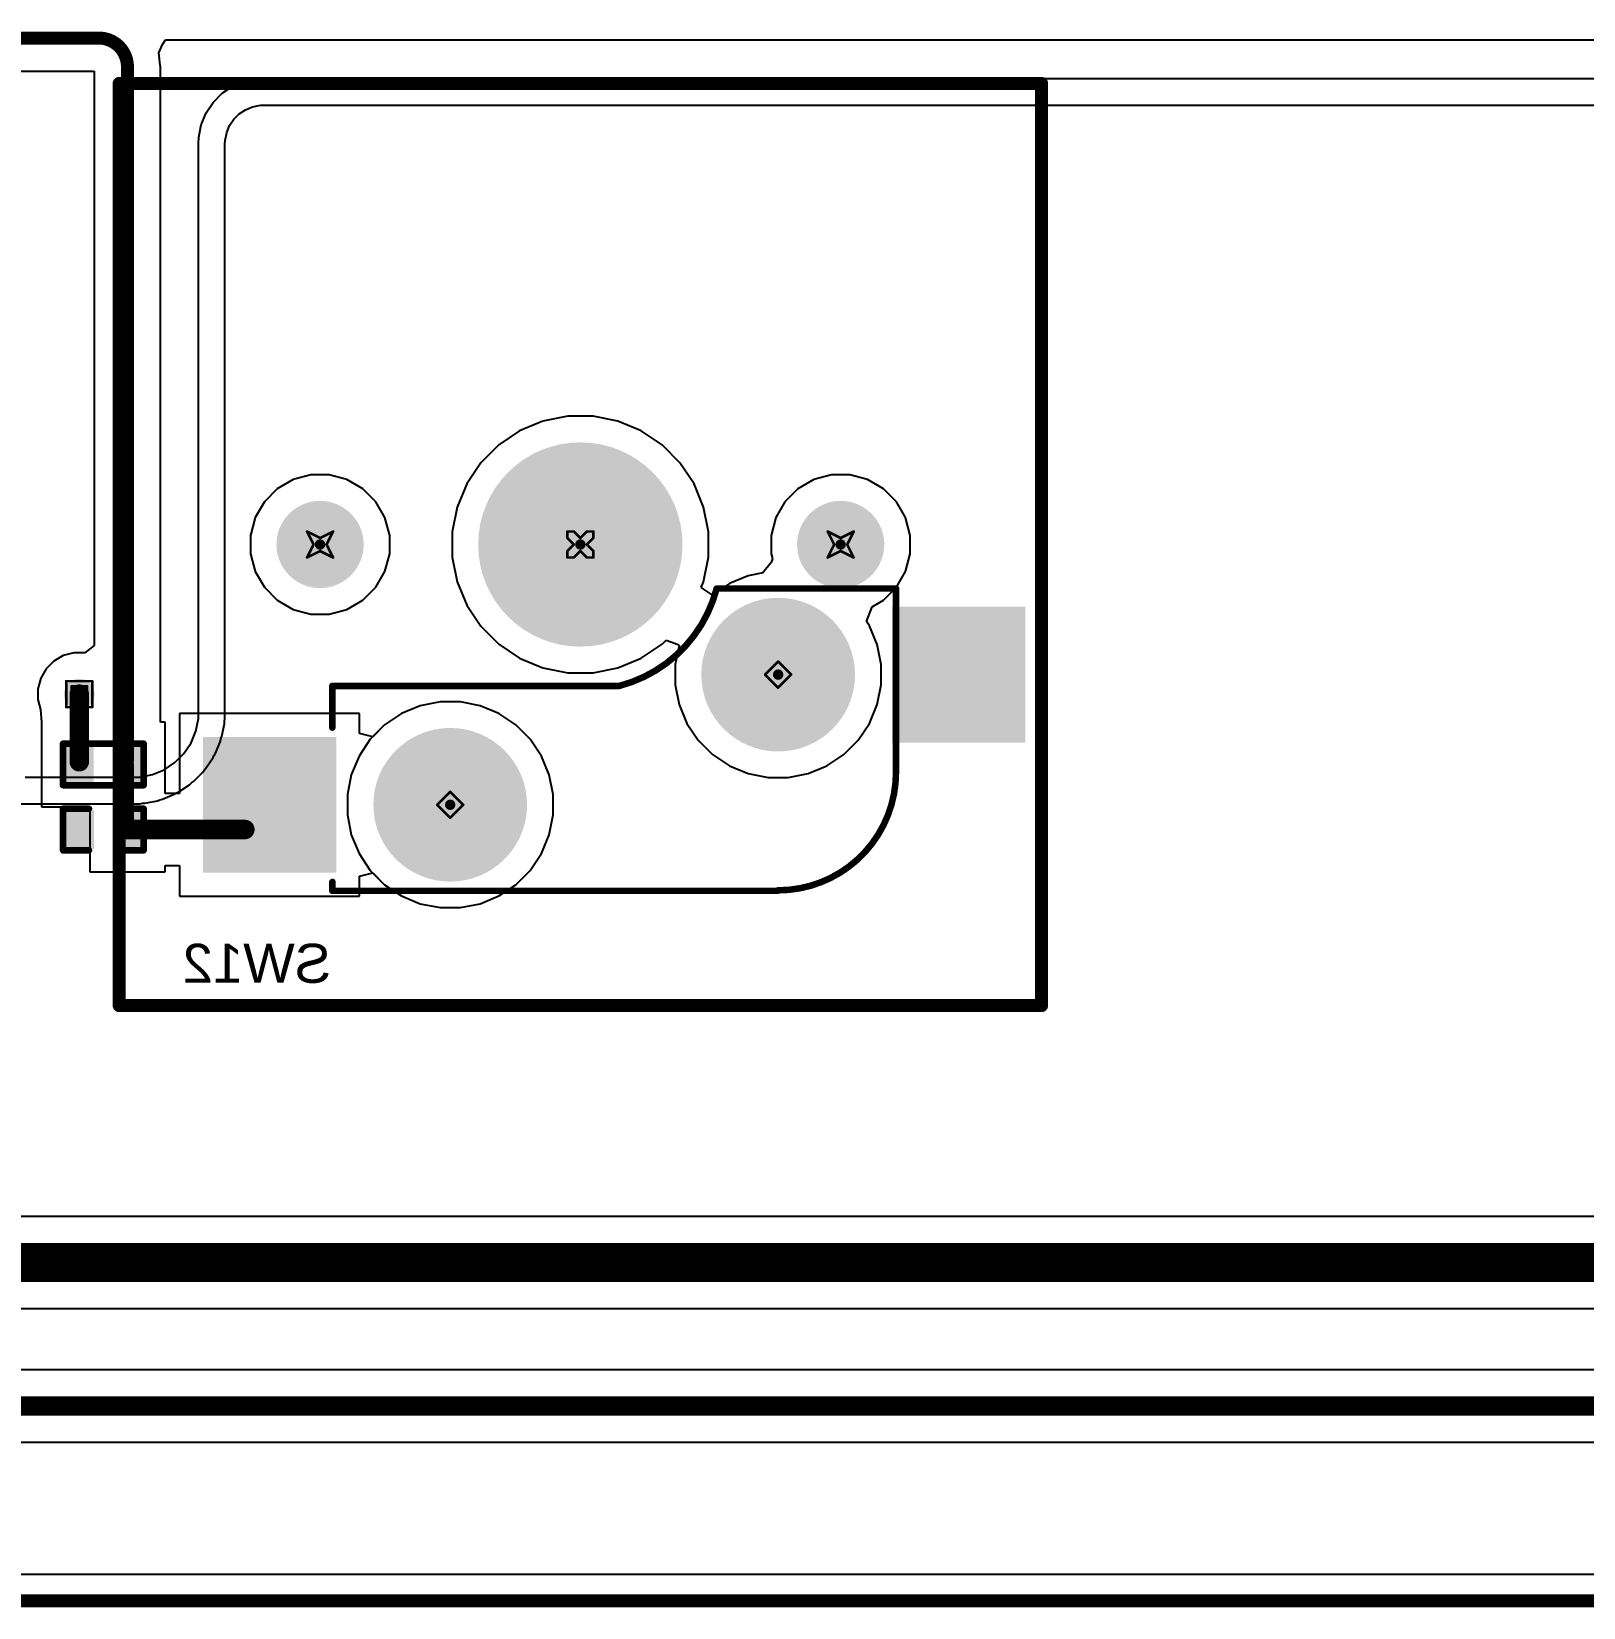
# Model space of a CAD drawing. Header units: inches. Extents: x 0 to 386, y 0 to 148.
# Drawn here: x 134.68 to 164.97, y -0.13 to 30.63 of the extents above; entities that cross this region are included whole.
import ezdxf

# ---------------------------------------------------------------- set-up
doc = ezdxf.new("R2010")
doc.units = ezdxf.units.IN
for name, color, linetype in [('Board outline', 216, 'Continuous'), ('Bottom Layer', 5, 'Continuous'), ('Bottom Overlay', 54, 'Continuous'), ('Bottom Paste', 16, 'Continuous'), ('Bottom Solder', 6, 'Continuous'), ('Drill Drawing', 1, 'Continuous'), ('Pad Holes', 156, 'Continuous'), ('Top Layer', 1, 'Continuous'), ('Top Overlay', 2, 'Continuous'), ('Top Solder', 216, 'Continuous'), ('Via Holes', 16, 'Continuous')]:
    doc.layers.add(name, color=color, linetype=linetype)
doc.styles.add('Arial', font='', dxfattribs={"height": 0.2})
doc.styles.get('Arial').set_extended_font_data('Arial')

# ---------------------------------------------------------------- blocks, each defined once
blk = doc.blocks.new('CPG151101S11_16_B_23')
at = {"layer": 'Bottom Layer'}
for points in [[(5.475, 3.815), (7.975, 3.815), (7.975, 1.265), (5.475, 1.265)], [(-7.975, 1.275), (-5.475, 1.275), (-5.475, -1.275), (-7.975, -1.275)]]:
    blk.add_hatch(color=5, dxfattribs=at).paths.add_polyline_path(points)
at = {"layer": 'Bottom Paste'}
for points in [[(5.475, 3.815), (7.975, 3.815), (7.975, 1.265), (5.475, 1.265)], [(-7.975, 1.275), (-5.475, 1.275), (-5.475, -1.275), (-7.975, -1.275)]]:
    blk.add_hatch(color=16, dxfattribs=at).paths.add_polyline_path(points)
at = {"layer": 'Bottom Solder'}
for points in [[(5.425, 3.865), (8.025, 3.865), (8.025, 1.215), (5.425, 1.215)], [(-8.025, 1.325), (-5.425, 1.325), (-5.425, -1.325), (-8.025, -1.325)]]:
    blk.add_hatch(color=6, dxfattribs=at).paths.add_polyline_path(points)
h = blk.add_hatch(color=6, dxfattribs=at)
edge = h.paths.add_edge_path()
edge.add_arc((3.2, 2.54), 0.102, 0, 360)
h = blk.add_hatch(color=6, dxfattribs=at)
edge = h.paths.add_edge_path()
edge.add_arc((-3.2, 0), 0.102, 0, 360)
h = blk.add_hatch(color=6, dxfattribs=at)
edge = h.paths.add_edge_path()
edge.add_arc((-4.42, -2.54), 0.102, 0, 360)
h = blk.add_hatch(color=6, dxfattribs=at)
edge = h.paths.add_edge_path()
edge.add_arc((0.66, -2.54), 0.102, 0, 360)
h = blk.add_hatch(color=6, dxfattribs=at)
edge = h.paths.add_edge_path()
edge.add_arc((5.74, -2.54), 0.102, 0, 360)
at = {"layer": 'Pad Holes'}
h = blk.add_hatch(color=7, dxfattribs=at)
edge = h.paths.add_edge_path()
edge.add_arc((3.2, 2.54), 1.5, 0, 360)
h = blk.add_hatch(color=7, dxfattribs=at)
edge = h.paths.add_edge_path()
edge.add_arc((-3.2, 0), 1.5, 0, 360)
h = blk.add_hatch(color=7, dxfattribs=at)
edge = h.paths.add_edge_path()
edge.add_arc((0.66, -2.54), 1.994, 0, 360)
h = blk.add_hatch(color=7, dxfattribs=at)
edge = h.paths.add_edge_path()
edge.add_arc((-4.42, -2.54), 0.851, 0, 360)
h = blk.add_hatch(color=7, dxfattribs=at)
edge = h.paths.add_edge_path()
edge.add_arc((5.74, -2.54), 0.851, 0, 360)
at = {"layer": 'Top Solder'}
h = blk.add_hatch(color=216, dxfattribs=at)
edge = h.paths.add_edge_path()
edge.add_arc((3.2, 2.54), 0.102, 0, 360)
h = blk.add_hatch(color=216, dxfattribs=at)
edge = h.paths.add_edge_path()
edge.add_arc((-3.2, 0), 0.102, 0, 360)
h = blk.add_hatch(color=216, dxfattribs=at)
edge = h.paths.add_edge_path()
edge.add_arc((-4.42, -2.54), 0.102, 0, 360)
h = blk.add_hatch(color=216, dxfattribs=at)
edge = h.paths.add_edge_path()
edge.add_arc((0.66, -2.54), 0.102, 0, 360)
h = blk.add_hatch(color=216, dxfattribs=at)
edge = h.paths.add_edge_path()
edge.add_arc((5.74, -2.54), 0.102, 0, 360)
at = {"layer": 'Bottom Overlay', "const_width": 0.127}
for points in [[(-5.5, 1.906, -0.414214), (-3.196, 4.21)], [(5.5, 4.22, -0.414214), (5.49, 4.21)], [(-2, -1.68, -0.271686), (-0.1, 0.22)]]:
    blk.add_lwpolyline(points, format="xyb", dxfattribs=at)
at = {"layer": 'Bottom Overlay', "const_width": 0.0635}
for points in [[(-3.228, 4.21, 1), (-3.165, 4.21, 1)], [(-3.218, 4.22, 1), (-3.155, 4.22, 1)], [(5.458, 4.21, 1), (5.522, 4.21, 1)], [(5.468, 4.22, 1), (5.532, 4.22, 1)], [(5.468, 4.22, 1), (5.532, 4.22, 1)], [(5.468, 4.22, 1), (5.532, 4.22, 1)], [(5.468, 4.046, 1), (5.532, 4.046, 1)], [(-5.532, 1.906, 1), (-5.468, 1.906, 1)], [(-5.532, 1.906, 1), (-5.468, 1.906, 1)], [(5.468, 1.034, 1), (5.532, 1.034, 1)], [(5.468, 0.47, 1), (5.532, 0.47, 1)], [(5.468, 0.47, 1), (5.532, 0.47, 1)], [(5.468, 0.47, 1), (5.532, 0.47, 1)], [(5.468, 0.47, 1), (5.532, 0.47, 1)], [(-0.132, 0.22, 1), (-0.068, 0.22, 1)], [(-0.132, 0.22, 1), (-0.068, 0.22, 1)], [(0.118, 0.22, 1), (0.182, 0.22, 1)], [(0.118, 0.22, 1), (0.182, 0.22, 1)], [(1.158, 0.22, 1), (1.222, 0.22, 1)], [(1.158, 0.22, 1), (1.222, 0.22, 1)], [(5.468, 0.22, 1), (5.532, 0.22, 1)], [(5.468, 0.22, 1), (5.532, 0.22, 1)], [(-5.532, -1.506, 1), (-5.468, -1.506, 1)], [(-5.532, -1.506, 1), (-5.468, -1.506, 1)], [(-5.532, -1.68, 1), (-5.468, -1.68, 1)], [(-5.532, -1.68, 1), (-5.468, -1.68, 1)], [(-2.032, -1.68, 1), (-1.968, -1.68, 1)], [(-2.032, -1.68, 1), (-1.968, -1.68, 1)]]:
    blk.add_lwpolyline(points, format="xyb", close=True, dxfattribs=at)
at = {"layer": 'Bottom Overlay', "const_width": 0.127}
for points in [[(5.5, 4.22), (-3.186, 4.22)], [(5.5, 4.22), (5.5, 4.046)], [(-5.5, 1.906), (-5.5, -1.506)], [(5.5, 1.034), (5.5, 0.47)], [(5.5, 0.47), (5.5, 0.47)], [(5.5, 0.47), (5.5, 0.22)], [(0.15, 0.22), (-0.1, 0.22)], [(1.19, 0.22), (0.15, 0.22)], [(5.5, 0.22), (1.19, 0.22)], [(-5.5, -1.506), (-5.5, -1.68)], [(-2, -1.68), (-5.5, -1.68)]]:
    blk.add_lwpolyline(points, dxfattribs=at)
blk = doc.blocks.new('R___0402_B_46')
at = {"layer": 'Bottom Layer'}
for points in [[(-0.241, 0.317), (-0.241, -0.318), (-0.699, -0.318), (-0.699, 0.317)], [(0.699, 0.317), (0.699, -0.318), (0.241, -0.318), (0.241, 0.317)]]:
    blk.add_hatch(color=5, dxfattribs=at).paths.add_polyline_path(points)
at = {"layer": 'Bottom Paste'}
for points in [[(-0.241, 0.317), (-0.241, -0.318), (-0.699, -0.318), (-0.699, 0.317)], [(0.699, 0.317), (0.699, -0.318), (0.241, -0.318), (0.241, 0.317)]]:
    blk.add_hatch(color=16, dxfattribs=at).paths.add_polyline_path(points)
at = {"layer": 'Bottom Solder'}
for points in [[(-0.186, 0.373), (-0.186, -0.373), (-0.754, -0.373), (-0.754, 0.373)], [(0.754, 0.373), (0.754, -0.373), (0.186, -0.373), (0.186, 0.373)]]:
    blk.add_hatch(color=6, dxfattribs=at).paths.add_polyline_path(points)
at = {"layer": 'Bottom Overlay'}
for points, const_width in [([(-0.787, -0.406), (-0.787, 0.406)], 0.127), ([(-0.787, 0.406), (0.787, 0.406)], 0.127), ([(-0.813, 0.432), (0.813, 0.432)], 0.00323), ([(0.787, -0.406), (0.787, 0.406)], 0.127), ([(-0.787, -0.406), (0.787, -0.406)], 0.127)]:
    blk.add_lwpolyline(points, dxfattribs=dict(at, const_width=const_width))
for points, const_width in [([(-0.819, 0.406, 1), (-0.756, 0.406, 1)], 0.0635), ([(-0.819, 0.406, 1), (-0.756, 0.406, 1)], 0.0635), ([(-0.814, 0.432, 1), (-0.812, 0.432, 1)], 0.00161), ([(0.756, 0.406, 1), (0.819, 0.406, 1)], 0.0635), ([(0.756, 0.406, 1), (0.819, 0.406, 1)], 0.0635), ([(0.812, 0.432, 1), (0.814, 0.432, 1)], 0.00161), ([(-0.819, -0.406, 1), (-0.756, -0.406, 1)], 0.0635), ([(-0.819, -0.406, 1), (-0.756, -0.406, 1)], 0.0635), ([(0.756, -0.406, 1), (0.819, -0.406, 1)], 0.0635), ([(0.756, -0.406, 1), (0.819, -0.406, 1)], 0.0635)]:
    blk.add_lwpolyline(points, format="xyb", close=True, dxfattribs=dict(at, const_width=const_width))
blk = doc.blocks.new('____0402_B_92')
at = {"layer": 'Bottom Layer'}
for points in [[(-0.241, 0.317), (-0.241, -0.318), (-0.699, -0.318), (-0.699, 0.317)], [(0.699, 0.317), (0.699, -0.318), (0.241, -0.318), (0.241, 0.317)]]:
    blk.add_hatch(color=5, dxfattribs=at).paths.add_polyline_path(points)
at = {"layer": 'Bottom Paste'}
for points in [[(-0.241, 0.317), (-0.241, -0.318), (-0.699, -0.318), (-0.699, 0.317)], [(0.699, 0.317), (0.699, -0.318), (0.241, -0.318), (0.241, 0.317)]]:
    blk.add_hatch(color=16, dxfattribs=at).paths.add_polyline_path(points)
at = {"layer": 'Bottom Solder'}
for points in [[(-0.181, 0.377), (-0.181, -0.377), (-0.758, -0.377), (-0.758, 0.377)], [(0.758, 0.377), (0.758, -0.377), (0.181, -0.377), (0.181, 0.377)]]:
    blk.add_hatch(color=6, dxfattribs=at).paths.add_polyline_path(points)
at = {"layer": 'Bottom Overlay', "const_width": 0.127}
for points in [[(-0.787, -0.406), (-0.787, 0.406)], [(-0.787, 0.406), (-0.279, 0.406)], [(0.279, 0.406), (0.787, 0.406)], [(0.787, -0.406), (0.787, 0.406)], [(-0.787, -0.406), (-0.279, -0.406)], [(0.279, -0.406), (0.787, -0.406)]]:
    blk.add_lwpolyline(points, dxfattribs=at)
at = {"layer": 'Bottom Overlay', "const_width": 0.0635}
for points in [[(-0.819, 0.406, 1), (-0.756, 0.406, 1)], [(-0.819, 0.406, 1), (-0.756, 0.406, 1)], [(-0.311, 0.406, 1), (-0.248, 0.406, 1)], [(0.248, 0.406, 1), (0.311, 0.406, 1)], [(0.756, 0.406, 1), (0.819, 0.406, 1)], [(0.756, 0.406, 1), (0.819, 0.406, 1)], [(-0.819, -0.406, 1), (-0.756, -0.406, 1)], [(-0.819, -0.406, 1), (-0.756, -0.406, 1)], [(-0.311, -0.406, 1), (-0.248, -0.406, 1)], [(0.248, -0.406, 1), (0.311, -0.406, 1)], [(0.756, -0.406, 1), (0.819, -0.406, 1)], [(0.756, -0.406, 1), (0.819, -0.406, 1)]]:
    blk.add_lwpolyline(points, format="xyb", close=True, dxfattribs=at)

msp = doc.modelspace()

# ---------------------------------------------------------------- hatches: boundary and pattern name
at = {"layer": 'Bottom Layer'}
h = msp.add_hatch(color=5, dxfattribs=at)
edge = h.paths.add_edge_path()
edge.add_arc((135.61, 17.699), 0.3, 0, 360)
at = {"layer": 'Top Layer'}
h = msp.add_hatch(color=1, dxfattribs=at)
edge = h.paths.add_edge_path()
edge.add_arc((135.61, 17.699), 0.3, 0, 360)
at = {"layer": 'Via Holes'}
h = msp.add_hatch(color=7, dxfattribs=at)
edge = h.paths.add_edge_path()
edge.add_arc((135.61, 17.699), 0.15, 0, 360)

# ---------------------------------------------------------------- linework, layer by layer
at = {"layer": 'Board outline', "const_width": 0.254}
msp.add_lwpolyline([(2.997, 0), (251.003, 0)], dxfattribs=at)
at = {"layer": 'Bottom Layer'}
for p, q in [((137.234, 30.377), (137.295, 30.468)), ((137.295, 30.468), (173.126, 30.468)), ((137.16, 30.214), (137.234, 30.377)), ((137.191, 29.977), (137.16, 30.214)), ((117.176, 29.858), (135.902, 29.858)), ((135.902, 29.858), (135.902, 18.65)), ((137.197, 29.945), (137.191, 29.977)), ((137.197, 17.153), (137.197, 29.945)), ((145.143, 23.122), (144.66, 23.026)), ((145.636, 23.122), (145.143, 23.122)), ((146.119, 23.026), (145.636, 23.122)), ((144.204, 22.837), (143.795, 22.563)), ((144.66, 23.026), (144.204, 22.837)), ((146.575, 22.837), (146.119, 23.026)), ((146.984, 22.563), (146.575, 22.837)), ((143.795, 22.563), (143.446, 22.215)), ((147.333, 22.215), (146.984, 22.563)), ((143.446, 22.215), (143.172, 21.805)), ((147.607, 21.805), (147.333, 22.215)), ((139.785, 21.886), (139.475, 21.707)), ((140.131, 21.979), (139.785, 21.886)), ((140.488, 21.979), (140.131, 21.979)), ((140.834, 21.886), (140.488, 21.979)), ((141.144, 21.707), (140.834, 21.886)), ((149.945, 21.886), (149.635, 21.707)), ((150.291, 21.979), (149.945, 21.886)), ((150.648, 21.979), (150.291, 21.979)), ((150.994, 21.886), (150.648, 21.979)), ((151.304, 21.707), (150.994, 21.886)), ((139.475, 21.707), (139.222, 21.454)), ((141.397, 21.454), (141.144, 21.707)), ((143.172, 21.805), (142.984, 21.35)), ((147.795, 21.35), (147.607, 21.805)), ((149.635, 21.707), (149.382, 21.454)), ((151.557, 21.454), (151.304, 21.707)), ((139.222, 21.454), (139.043, 21.145)), ((141.576, 21.145), (141.397, 21.454)), ((142.984, 21.35), (142.888, 20.866)), ((147.891, 20.866), (147.795, 21.35)), ((149.382, 21.454), (149.203, 21.145)), ((151.736, 21.145), (151.557, 21.454)), ((139.043, 21.145), (138.951, 20.799)), ((141.668, 20.799), (141.576, 21.145)), ((149.203, 21.145), (149.111, 20.799)), ((151.828, 20.799), (151.736, 21.145)), ((138.951, 20.799), (138.951, 20.441)), ((141.668, 20.441), (141.668, 20.799)), ((142.888, 20.866), (142.888, 20.374)), ((147.891, 20.374), (147.891, 20.866)), ((149.111, 20.799), (149.111, 20.441)), ((151.828, 20.441), (151.828, 20.799)), ((138.951, 20.441), (139.043, 20.095)), ((141.576, 20.095), (141.668, 20.441)), ((142.888, 20.374), (142.984, 19.89)), ((147.795, 19.89), (147.891, 20.374)), ((149.111, 20.441), (149.137, 20.342)), ((149.137, 20.342), (149.112, 20.267)), ((151.736, 20.095), (151.828, 20.441)), ((139.043, 20.095), (139.222, 19.786)), ((141.397, 19.786), (141.576, 20.095)), ((148.664, 20.011), (148.298, 19.859)), ((148.948, 20.067), (148.664, 20.011)), ((149.112, 20.267), (148.948, 20.067)), ((151.557, 19.786), (151.736, 20.095)), ((139.222, 19.786), (139.475, 19.533)), ((141.144, 19.533), (141.397, 19.786)), ((142.984, 19.89), (143.172, 19.435)), ((147.749, 19.779), (147.795, 19.89)), ((147.964, 19.635), (147.749, 19.779)), ((148.298, 19.859), (147.969, 19.64)), ((151.304, 19.533), (151.557, 19.786)), ((139.475, 19.533), (139.785, 19.354)), ((140.834, 19.354), (141.144, 19.533)), ((143.172, 19.435), (143.446, 19.025)), ((147.969, 19.64), (147.964, 19.635)), ((150.973, 19.114), (151.084, 19.406)), ((151.084, 19.406), (151.304, 19.533)), ((139.785, 19.354), (140.131, 19.261)), ((140.131, 19.261), (140.488, 19.261)), ((140.488, 19.261), (140.834, 19.354)), ((151.029, 19.031), (150.973, 19.114)), ((143.446, 19.025), (143.795, 18.677)), ((151.18, 18.666), (151.029, 19.031)), ((135.504, 18.507), (135.298, 18.452)), ((135.716, 18.507), (135.504, 18.507)), ((135.902, 18.65), (135.716, 18.507)), ((143.795, 18.677), (144.204, 18.403)), ((146.575, 18.403), (146.984, 18.677)), ((146.984, 18.677), (147.062, 18.754)), ((147.062, 18.754), (147.299, 18.67)), ((147.315, 18.648), (147.241, 18.278)), ((147.299, 18.67), (147.315, 18.648)), ((151.257, 18.278), (151.18, 18.666)), ((134.964, 18.195), (134.857, 18.011)), ((135.114, 18.346), (134.964, 18.195)), ((135.298, 18.452), (135.114, 18.346)), ((144.204, 18.403), (144.66, 18.214)), ((144.66, 18.214), (145.143, 18.118)), ((145.636, 18.118), (146.119, 18.214)), ((146.119, 18.214), (146.575, 18.403)), ((147.241, 18.278), (147.241, 17.882)), ((151.257, 17.882), (151.257, 18.278)), ((134.857, 18.011), (134.802, 17.805)), ((145.143, 18.118), (145.636, 18.118)), ((147.241, 17.882), (147.319, 17.494)), ((151.18, 17.494), (151.257, 17.882)), ((134.802, 17.805), (134.802, 17.593)), ((134.802, 17.593), (134.854, 17.399)), ((142.652, 17.548), (142.264, 17.471)), ((143.047, 17.548), (142.652, 17.548)), ((143.435, 17.471), (143.047, 17.548)), ((134.854, 17.399), (134.873, 17.153)), ((141.082, 17.323), (137.566, 17.323)), ((137.566, 17.323), (137.566, 15.762)), ((141.082, 16.933), (141.082, 17.323)), ((141.898, 17.319), (141.57, 17.1)), ((142.264, 17.471), (141.898, 17.319)), ((143.801, 17.319), (143.435, 17.471)), ((144.13, 17.1), (143.801, 17.319)), ((147.319, 17.494), (147.47, 17.129)), ((151.029, 17.129), (151.18, 17.494)), ((134.873, 17.153), (134.873, 17.153)), ((134.873, 17.153), (134.873, 17.153)), ((134.873, 17.153), (134.873, 15.502)), ((137.286, 17.153), (137.197, 17.153)), ((137.286, 15.762), (137.286, 17.153)), ((141.336, 16.867), (141.082, 16.933)), ((141.57, 17.1), (141.336, 16.867)), ((144.409, 16.82), (144.13, 17.1)), ((147.47, 17.129), (147.69, 16.8)), ((150.809, 16.8), (151.029, 17.129)), ((144.629, 16.491), (144.409, 16.82)), ((147.69, 16.8), (147.969, 16.52)), ((150.529, 16.52), (150.809, 16.8)), ((144.78, 16.126), (144.629, 16.491)), ((147.969, 16.52), (148.298, 16.301)), ((150.201, 16.301), (150.529, 16.52)), ((144.858, 15.738), (144.78, 16.126)), ((148.298, 16.301), (148.664, 16.149)), ((148.664, 16.149), (149.052, 16.072)), ((149.052, 16.072), (149.447, 16.072)), ((149.447, 16.072), (149.835, 16.149)), ((149.835, 16.149), (150.201, 16.301)), ((137.566, 15.762), (137.286, 15.762)), ((144.858, 15.342), (144.858, 15.738)), ((134.873, 15.502), (135.813, 15.502)), ((135.813, 15.502), (135.813, 14.232)), ((144.78, 14.954), (144.858, 15.342)), ((144.629, 14.589), (144.78, 14.954)), ((144.409, 14.26), (144.629, 14.589)), ((135.813, 14.232), (137.286, 14.232)), ((137.286, 14.232), (137.286, 14.353)), ((137.286, 14.353), (137.566, 14.353)), ((137.566, 14.353), (137.566, 13.757)), ((141.082, 14.147), (141.336, 14.213)), ((141.336, 14.213), (141.57, 13.98)), ((144.13, 13.98), (144.409, 14.26)), ((141.082, 13.757), (141.082, 14.147)), ((141.57, 13.98), (141.898, 13.761)), ((143.801, 13.761), (144.13, 13.98)), ((137.566, 13.757), (141.082, 13.757)), ((141.898, 13.761), (142.264, 13.609)), ((142.264, 13.609), (142.652, 13.532)), ((143.047, 13.532), (143.435, 13.609)), ((143.435, 13.609), (143.801, 13.761)), ((142.652, 13.532), (143.047, 13.532)), ((180.491, 0.518), (74.157, 0.518))]:
    msp.add_line(p, q, dxfattribs=at)
for points, const_width in [([(117.176, 30.505), (135.99, 30.505)], 0.254), ([(136.55, 16.408), (136.55, 29.945)], 0.254), ([(135.61, 16.38), (135.61, 17.699)], 0.381), ([(136.55, 15.083), (136.55, 16.327)], 0.254), ([(136.55, 15.057), (138.842, 15.057)], 0.381)]:
    msp.add_lwpolyline(points, dxfattribs=dict(at, const_width=const_width))
for points, const_width in [([(135.926, 30.505, 1), (136.053, 30.505, 1)], 0.127), ([(135.926, 30.505, 1), (136.053, 30.505, 1)], 0.127), ([(136.486, 29.945, 1), (136.613, 29.945, 1)], 0.127), ([(136.486, 29.945, 1), (136.613, 29.945, 1)], 0.127), ([(135.515, 17.699, 1), (135.705, 17.699, 1)], 0.191), ([(135.515, 16.38, 1), (135.705, 16.38, 1)], 0.191), ([(136.486, 16.408, 1), (136.613, 16.408, 1)], 0.127), ([(136.486, 16.327, 1), (136.613, 16.327, 1)], 0.127), ([(136.455, 15.057, 1), (136.645, 15.057, 1)], 0.191), ([(136.486, 15.083, 1), (136.613, 15.083, 1)], 0.127), ([(138.747, 15.057, 1), (138.937, 15.057, 1)], 0.191)]:
    msp.add_lwpolyline(points, format="xyb", close=True, dxfattribs=dict(at, const_width=const_width))
at = {"layer": 'Bottom Layer', "const_width": 0.254}
msp.add_lwpolyline([(135.99, 30.505, -0.414214), (136.55, 29.945)], format="xyb", dxfattribs=at)
at = {"layer": 'Drill Drawing', "const_width": 0.0508}
for points in [[(140.056, 20.874), (140.31, 20.747)], [(140.056, 20.874), (140.183, 20.62)], [(140.056, 20.366), (140.183, 20.62)], [(140.31, 20.747), (140.564, 20.874)], [(140.437, 20.62), (140.564, 20.874)], [(140.437, 20.62), (140.564, 20.366)], [(145.136, 20.747), (145.136, 20.874)], [(145.136, 20.874), (145.263, 20.874)], [(145.136, 20.747), (145.263, 20.62)], [(145.136, 20.493), (145.263, 20.62)], [(145.263, 20.874), (145.39, 20.747)], [(145.39, 20.747), (145.517, 20.874)], [(145.517, 20.874), (145.644, 20.874)], [(145.517, 20.62), (145.644, 20.747)], [(145.517, 20.62), (145.644, 20.493)], [(145.644, 20.747), (145.644, 20.874)], [(150.216, 20.874), (150.47, 20.747)], [(150.216, 20.874), (150.343, 20.62)], [(150.216, 20.366), (150.343, 20.62)], [(150.47, 20.747), (150.724, 20.874)], [(150.597, 20.62), (150.724, 20.874)], [(150.597, 20.62), (150.724, 20.366)], [(140.056, 20.366), (140.31, 20.493)], [(140.31, 20.493), (140.564, 20.366)], [(145.136, 20.366), (145.136, 20.493)], [(145.136, 20.366), (145.263, 20.366)], [(145.263, 20.366), (145.39, 20.493)], [(145.39, 20.493), (145.517, 20.366)], [(145.517, 20.366), (145.644, 20.366)], [(145.644, 20.366), (145.644, 20.493)], [(150.216, 20.366), (150.47, 20.493)], [(150.47, 20.493), (150.724, 20.366)], [(148.995, 18.08), (149.249, 18.334)], [(149.249, 18.334), (149.503, 18.08)], [(135.356, 17.953), (135.864, 17.953)], [(135.356, 17.445), (135.356, 17.953)], [(135.458, 17.851), (135.762, 17.851)], [(135.458, 17.547), (135.458, 17.851)], [(135.762, 17.547), (135.762, 17.851)], [(135.864, 17.445), (135.864, 17.953)], [(148.995, 18.08), (149.249, 17.826)], [(149.249, 17.826), (149.503, 18.08)], [(135.458, 17.547), (135.762, 17.547)], [(135.356, 17.445), (135.864, 17.445)], [(142.596, 15.54), (142.85, 15.794)], [(142.85, 15.794), (143.104, 15.54)], [(142.596, 15.54), (142.85, 15.286)], [(142.85, 15.286), (143.104, 15.54)]]:
    msp.add_lwpolyline(points, dxfattribs=at)
at = {"layer": 'Drill Drawing', "const_width": 0.0254}
for points in [[(140.043, 20.874, 1), (140.068, 20.874, 1)], [(140.043, 20.874, 1), (140.068, 20.874, 1)], [(140.17, 20.62, 1), (140.195, 20.62, 1)], [(140.17, 20.62, 1), (140.195, 20.62, 1)], [(140.297, 20.747, 1), (140.322, 20.747, 1)], [(140.297, 20.747, 1), (140.322, 20.747, 1)], [(140.424, 20.62, 1), (140.449, 20.62, 1)], [(140.424, 20.62, 1), (140.449, 20.62, 1)], [(140.551, 20.874, 1), (140.576, 20.874, 1)], [(140.551, 20.874, 1), (140.576, 20.874, 1)], [(145.123, 20.874, 1), (145.148, 20.874, 1)], [(145.123, 20.874, 1), (145.148, 20.874, 1)], [(145.123, 20.747, 1), (145.148, 20.747, 1)], [(145.123, 20.747, 1), (145.148, 20.747, 1)], [(145.25, 20.874, 1), (145.275, 20.874, 1)], [(145.25, 20.874, 1), (145.275, 20.874, 1)], [(145.25, 20.62, 1), (145.275, 20.62, 1)], [(145.25, 20.62, 1), (145.275, 20.62, 1)], [(145.377, 20.747, 1), (145.402, 20.747, 1)], [(145.377, 20.747, 1), (145.402, 20.747, 1)], [(145.504, 20.874, 1), (145.529, 20.874, 1)], [(145.504, 20.874, 1), (145.529, 20.874, 1)], [(145.504, 20.62, 1), (145.529, 20.62, 1)], [(145.504, 20.62, 1), (145.529, 20.62, 1)], [(145.631, 20.874, 1), (145.656, 20.874, 1)], [(145.631, 20.874, 1), (145.656, 20.874, 1)], [(145.631, 20.747, 1), (145.656, 20.747, 1)], [(145.631, 20.747, 1), (145.656, 20.747, 1)], [(150.203, 20.874, 1), (150.228, 20.874, 1)], [(150.203, 20.874, 1), (150.228, 20.874, 1)], [(150.33, 20.62, 1), (150.355, 20.62, 1)], [(150.33, 20.62, 1), (150.355, 20.62, 1)], [(150.457, 20.747, 1), (150.482, 20.747, 1)], [(150.457, 20.747, 1), (150.482, 20.747, 1)], [(150.584, 20.62, 1), (150.609, 20.62, 1)], [(150.584, 20.62, 1), (150.609, 20.62, 1)], [(150.711, 20.874, 1), (150.736, 20.874, 1)], [(150.711, 20.874, 1), (150.736, 20.874, 1)], [(140.043, 20.366, 1), (140.068, 20.366, 1)], [(140.043, 20.366, 1), (140.068, 20.366, 1)], [(140.297, 20.493, 1), (140.322, 20.493, 1)], [(140.297, 20.493, 1), (140.322, 20.493, 1)], [(140.551, 20.366, 1), (140.576, 20.366, 1)], [(140.551, 20.366, 1), (140.576, 20.366, 1)], [(145.123, 20.493, 1), (145.148, 20.493, 1)], [(145.123, 20.493, 1), (145.148, 20.493, 1)], [(145.123, 20.366, 1), (145.148, 20.366, 1)], [(145.123, 20.366, 1), (145.148, 20.366, 1)], [(145.25, 20.366, 1), (145.275, 20.366, 1)], [(145.25, 20.366, 1), (145.275, 20.366, 1)], [(145.377, 20.493, 1), (145.402, 20.493, 1)], [(145.377, 20.493, 1), (145.402, 20.493, 1)], [(145.504, 20.366, 1), (145.529, 20.366, 1)], [(145.504, 20.366, 1), (145.529, 20.366, 1)], [(145.631, 20.493, 1), (145.656, 20.493, 1)], [(145.631, 20.493, 1), (145.656, 20.493, 1)], [(145.631, 20.366, 1), (145.656, 20.366, 1)], [(145.631, 20.366, 1), (145.656, 20.366, 1)], [(150.203, 20.366, 1), (150.228, 20.366, 1)], [(150.203, 20.366, 1), (150.228, 20.366, 1)], [(150.457, 20.493, 1), (150.482, 20.493, 1)], [(150.457, 20.493, 1), (150.482, 20.493, 1)], [(150.711, 20.366, 1), (150.736, 20.366, 1)], [(150.711, 20.366, 1), (150.736, 20.366, 1)], [(149.237, 18.334, 1), (149.262, 18.334, 1)], [(149.237, 18.334, 1), (149.262, 18.334, 1)], [(135.343, 17.953, 1), (135.369, 17.953, 1)], [(135.343, 17.953, 1), (135.369, 17.953, 1)], [(135.445, 17.851, 1), (135.47, 17.851, 1)], [(135.445, 17.851, 1), (135.47, 17.851, 1)], [(135.75, 17.851, 1), (135.775, 17.851, 1)], [(135.75, 17.851, 1), (135.775, 17.851, 1)], [(135.851, 17.953, 1), (135.877, 17.953, 1)], [(135.851, 17.953, 1), (135.877, 17.953, 1)], [(148.983, 18.08, 1), (149.008, 18.08, 1)], [(148.983, 18.08, 1), (149.008, 18.08, 1)], [(149.237, 17.826, 1), (149.262, 17.826, 1)], [(149.237, 17.826, 1), (149.262, 17.826, 1)], [(149.491, 18.08, 1), (149.516, 18.08, 1)], [(149.491, 18.08, 1), (149.516, 18.08, 1)], [(135.445, 17.547, 1), (135.47, 17.547, 1)], [(135.445, 17.547, 1), (135.47, 17.547, 1)], [(135.75, 17.547, 1), (135.775, 17.547, 1)], [(135.75, 17.547, 1), (135.775, 17.547, 1)], [(135.343, 17.445, 1), (135.369, 17.445, 1)], [(135.343, 17.445, 1), (135.369, 17.445, 1)], [(135.851, 17.445, 1), (135.877, 17.445, 1)], [(135.851, 17.445, 1), (135.877, 17.445, 1)], [(142.837, 15.794, 1), (142.862, 15.794, 1)], [(142.837, 15.794, 1), (142.862, 15.794, 1)], [(142.583, 15.54, 1), (142.608, 15.54, 1)], [(142.583, 15.54, 1), (142.608, 15.54, 1)], [(143.091, 15.54, 1), (143.116, 15.54, 1)], [(143.091, 15.54, 1), (143.116, 15.54, 1)], [(142.837, 15.286, 1), (142.862, 15.286, 1)], [(142.837, 15.286, 1), (142.862, 15.286, 1)]]:
    msp.add_lwpolyline(points, format="xyb", close=True, dxfattribs=at)
at = {"layer": 'Top Layer'}
for p, q in [((138.4, 29.426), (138.607, 29.564)), ((138.607, 29.564), (138.837, 29.659)), ((138.837, 29.659), (139.081, 29.708)), ((139.081, 29.708), (139.206, 29.714)), ((139.206, 29.714), (139.206, 29.714)), ((139.206, 29.714), (169.494, 29.714)), ((138.086, 29.043), (138.224, 29.25)), ((138.224, 29.25), (138.4, 29.426)), ((137.99, 28.813), (138.086, 29.043)), ((138.545, 28.797), (138.626, 28.919)), ((138.626, 28.919), (138.73, 29.023)), ((138.73, 29.023), (138.852, 29.105)), ((138.852, 29.105), (138.988, 29.161)), ((138.988, 29.161), (139.145, 29.192)), ((139.145, 29.192), (139.218, 29.196)), ((139.218, 29.196), (169.482, 29.196)), ((137.942, 28.568), (137.99, 28.813)), ((138.457, 28.505), (138.488, 28.662)), ((138.488, 28.662), (138.545, 28.797)), ((137.936, 28.444), (137.942, 28.568)), ((137.936, 17.349), (137.936, 28.444)), ((138.454, 28.431), (138.457, 28.505)), ((138.454, 17.349), (138.454, 28.431)), ((145.143, 23.122), (144.66, 23.026)), ((145.636, 23.122), (145.143, 23.122)), ((146.119, 23.026), (145.636, 23.122)), ((144.204, 22.837), (143.795, 22.563)), ((144.66, 23.026), (144.204, 22.837)), ((146.575, 22.837), (146.119, 23.026)), ((146.984, 22.563), (146.575, 22.837)), ((143.795, 22.563), (143.446, 22.215)), ((147.333, 22.215), (146.984, 22.563)), ((143.446, 22.215), (143.172, 21.805)), ((147.607, 21.805), (147.333, 22.215)), ((139.785, 21.886), (139.475, 21.707)), ((140.131, 21.979), (139.785, 21.886)), ((140.488, 21.979), (140.131, 21.979)), ((140.834, 21.886), (140.488, 21.979)), ((141.144, 21.707), (140.834, 21.886)), ((149.945, 21.886), (149.635, 21.707)), ((150.291, 21.979), (149.945, 21.886)), ((150.648, 21.979), (150.291, 21.979)), ((150.994, 21.886), (150.648, 21.979)), ((151.304, 21.707), (150.994, 21.886)), ((139.475, 21.707), (139.222, 21.454)), ((141.397, 21.454), (141.144, 21.707)), ((143.172, 21.805), (142.984, 21.35)), ((147.795, 21.35), (147.607, 21.805)), ((149.635, 21.707), (149.382, 21.454)), ((151.557, 21.454), (151.304, 21.707)), ((139.222, 21.454), (139.043, 21.145)), ((141.576, 21.145), (141.397, 21.454)), ((142.984, 21.35), (142.888, 20.866)), ((147.891, 20.866), (147.795, 21.35)), ((149.382, 21.454), (149.203, 21.145)), ((151.736, 21.145), (151.557, 21.454)), ((139.043, 21.145), (138.951, 20.799)), ((141.668, 20.799), (141.576, 21.145)), ((149.203, 21.145), (149.111, 20.799)), ((151.828, 20.799), (151.736, 21.145)), ((138.951, 20.799), (138.951, 20.441)), ((141.668, 20.441), (141.668, 20.799)), ((142.888, 20.866), (142.888, 20.374)), ((147.891, 20.374), (147.891, 20.866)), ((149.111, 20.799), (149.111, 20.441)), ((151.828, 20.441), (151.828, 20.799)), ((138.951, 20.441), (139.043, 20.095)), ((141.576, 20.095), (141.668, 20.441)), ((142.888, 20.374), (142.984, 19.89)), ((147.795, 19.89), (147.891, 20.374)), ((149.111, 20.441), (149.137, 20.342)), ((149.137, 20.342), (149.112, 20.267)), ((151.736, 20.095), (151.828, 20.441)), ((139.043, 20.095), (139.222, 19.786)), ((141.397, 19.786), (141.576, 20.095)), ((148.664, 20.011), (148.298, 19.859)), ((148.948, 20.067), (148.664, 20.011)), ((149.112, 20.267), (148.948, 20.067)), ((151.557, 19.786), (151.736, 20.095)), ((139.222, 19.786), (139.475, 19.533)), ((141.144, 19.533), (141.397, 19.786)), ((142.984, 19.89), (143.172, 19.435)), ((147.749, 19.779), (147.795, 19.89)), ((147.964, 19.635), (147.749, 19.779)), ((148.298, 19.859), (147.969, 19.64)), ((151.304, 19.533), (151.557, 19.786)), ((139.475, 19.533), (139.785, 19.354)), ((140.834, 19.354), (141.144, 19.533)), ((143.172, 19.435), (143.446, 19.025)), ((147.969, 19.64), (147.964, 19.635)), ((150.973, 19.114), (151.084, 19.406)), ((151.084, 19.406), (151.304, 19.533)), ((139.785, 19.354), (140.131, 19.261)), ((140.131, 19.261), (140.488, 19.261)), ((140.488, 19.261), (140.834, 19.354)), ((151.029, 19.031), (150.973, 19.114)), ((143.446, 19.025), (143.795, 18.677)), ((151.18, 18.666), (151.029, 19.031)), ((143.795, 18.677), (144.204, 18.403)), ((146.575, 18.403), (146.984, 18.677)), ((146.984, 18.677), (147.062, 18.754)), ((147.062, 18.754), (147.299, 18.67)), ((147.315, 18.648), (147.241, 18.278)), ((147.299, 18.67), (147.315, 18.648)), ((151.257, 18.278), (151.18, 18.666)), ((144.204, 18.403), (144.66, 18.214)), ((144.66, 18.214), (145.143, 18.118)), ((145.636, 18.118), (146.119, 18.214)), ((146.119, 18.214), (146.575, 18.403)), ((147.241, 18.278), (147.241, 17.882)), ((151.257, 17.882), (151.257, 18.278)), ((145.143, 18.118), (145.636, 18.118)), ((147.241, 17.882), (147.319, 17.494)), ((151.18, 17.494), (151.257, 17.882)), ((142.652, 17.548), (142.264, 17.471)), ((143.047, 17.548), (142.652, 17.548)), ((143.435, 17.471), (143.047, 17.548)), ((137.936, 17.224), (137.936, 17.349)), ((137.936, 17.349), (137.936, 17.349)), ((138.454, 17.224), (138.454, 17.349)), ((141.898, 17.319), (141.57, 17.1)), ((142.264, 17.471), (141.898, 17.319)), ((143.801, 17.319), (143.435, 17.471)), ((144.13, 17.1), (143.801, 17.319)), ((147.319, 17.494), (147.47, 17.129)), ((151.029, 17.129), (151.18, 17.494)), ((137.791, 16.747), (137.887, 16.978)), ((137.887, 16.978), (137.936, 17.224)), ((138.395, 16.877), (138.444, 17.123)), ((138.444, 17.174), (138.454, 17.224)), ((138.444, 17.123), (138.444, 17.174)), ((141.57, 17.1), (141.29, 16.82)), ((144.409, 16.82), (144.13, 17.1)), ((147.47, 17.129), (147.69, 16.8)), ((150.809, 16.8), (151.029, 17.129)), ((137.652, 16.539), (137.791, 16.747)), ((138.27, 16.549), (138.365, 16.78)), ((138.365, 16.78), (138.375, 16.83)), ((138.375, 16.83), (138.395, 16.877)), ((141.29, 16.82), (141.07, 16.491)), ((144.629, 16.491), (144.409, 16.82)), ((147.69, 16.8), (147.969, 16.52)), ((150.529, 16.52), (150.809, 16.8)), ((137.267, 16.223), (137.475, 16.362)), ((137.475, 16.362), (137.652, 16.539)), ((138.083, 16.252), (138.222, 16.46)), ((138.222, 16.46), (138.241, 16.507)), ((138.241, 16.507), (138.27, 16.549)), ((141.07, 16.491), (140.919, 16.126)), ((144.78, 16.126), (144.629, 16.491)), ((147.969, 16.52), (148.298, 16.301)), ((150.201, 16.301), (150.529, 16.52)), ((134.554, 16.079), (136.666, 16.079)), ((136.666, 16.079), (136.791, 16.079)), ((136.791, 16.079), (137.036, 16.128)), ((137.036, 16.128), (137.267, 16.223)), ((137.799, 15.968), (137.841, 15.996)), ((137.841, 15.996), (138.018, 16.173)), ((138.018, 16.173), (138.047, 16.215)), ((138.047, 16.215), (138.083, 16.252)), ((140.919, 16.126), (140.842, 15.738)), ((144.858, 15.738), (144.78, 16.126)), ((148.298, 16.301), (148.664, 16.149)), ((148.664, 16.149), (149.052, 16.072)), ((149.052, 16.072), (149.447, 16.072)), ((149.447, 16.072), (149.835, 16.149)), ((149.835, 16.149), (150.201, 16.301)), ((137.234, 15.649), (137.465, 15.745)), ((137.465, 15.745), (137.508, 15.773)), ((137.508, 15.773), (137.555, 15.793)), ((137.555, 15.793), (137.763, 15.932)), ((137.763, 15.932), (137.799, 15.968)), ((140.842, 15.738), (140.842, 15.342)), ((144.858, 15.342), (144.858, 15.738)), ((134.429, 15.561), (136.791, 15.561)), ((136.791, 15.561), (136.841, 15.571)), ((136.841, 15.571), (136.892, 15.571)), ((136.892, 15.571), (137.137, 15.62)), ((137.137, 15.62), (137.184, 15.639)), ((137.184, 15.639), (137.234, 15.649)), ((140.842, 15.342), (140.919, 14.954)), ((144.78, 14.954), (144.858, 15.342)), ((140.919, 14.954), (141.07, 14.589)), ((144.629, 14.589), (144.78, 14.954)), ((141.07, 14.589), (141.29, 14.26)), ((144.409, 14.26), (144.629, 14.589)), ((141.29, 14.26), (141.57, 13.98)), ((144.13, 13.98), (144.409, 14.26)), ((141.57, 13.98), (141.898, 13.761)), ((143.801, 13.761), (144.13, 13.98)), ((141.898, 13.761), (142.264, 13.609)), ((142.264, 13.609), (142.652, 13.532)), ((143.047, 13.532), (143.435, 13.609)), ((143.435, 13.609), (143.801, 13.761)), ((142.652, 13.532), (143.047, 13.532)), ((242.813, 7.501), (12.164, 7.501)), ((74.182, 5.707), (180.416, 5.707)), ((182.978, 4.511), (71.62, 4.511)), ((71.62, 3.102), (182.978, 3.102)), ((248.936, 0.518), (5.064, 0.518))]:
    msp.add_line(p, q, dxfattribs=at)
for points, const_width in [([(72.249, 6.604), (182.249, 6.604)], 0.762), ([(71.224, 3.806), (183.374, 3.806)], 0.381)]:
    msp.add_lwpolyline(points, dxfattribs=dict(at, const_width=const_width))
at = {"layer": 'Top Overlay', "const_width": 0.254}
for points in [[(136.389, 29.62), (154.389, 29.62)], [(136.389, 11.62), (136.389, 29.62)], [(154.389, 11.62), (154.389, 29.62)], [(136.389, 11.62), (154.389, 11.62)]]:
    msp.add_lwpolyline(points, dxfattribs=at)
at = {"layer": 'Top Overlay', "const_width": 0.127}
for points in [[(136.326, 29.62, 1), (136.453, 29.62, 1)], [(136.326, 29.62, 1), (136.453, 29.62, 1)], [(154.326, 29.62, 1), (154.453, 29.62, 1)], [(154.326, 29.62, 1), (154.453, 29.62, 1)], [(136.326, 11.62, 1), (136.453, 11.62, 1)], [(136.326, 11.62, 1), (136.453, 11.62, 1)], [(154.326, 11.62, 1), (154.453, 11.62, 1)], [(154.326, 11.62, 1), (154.453, 11.62, 1)]]:
    msp.add_lwpolyline(points, format="xyb", close=True, dxfattribs=at)

# ---------------------------------------------------------------- block references
at = {"rotation": 180}
msp.add_blockref('CPG151101S11_16_B_23', (146.049, 18.08), dxfattribs=at)
for name, p in [('R___0402_B_46', (136.08, 16.327)), ('____0402_B_92', (136.08, 15.057))]:
    msp.add_blockref(name, p)

# ---------------------------------------------------------------- texts
at = {"layer": 'Bottom Overlay', "style": 'Arial', "text_generation_flag": 2}
msp.add_text('SW12', height=0.762, dxfattribs=at).set_placement((140.525, 12.065))

doc.saveas('drawing.dxf')
